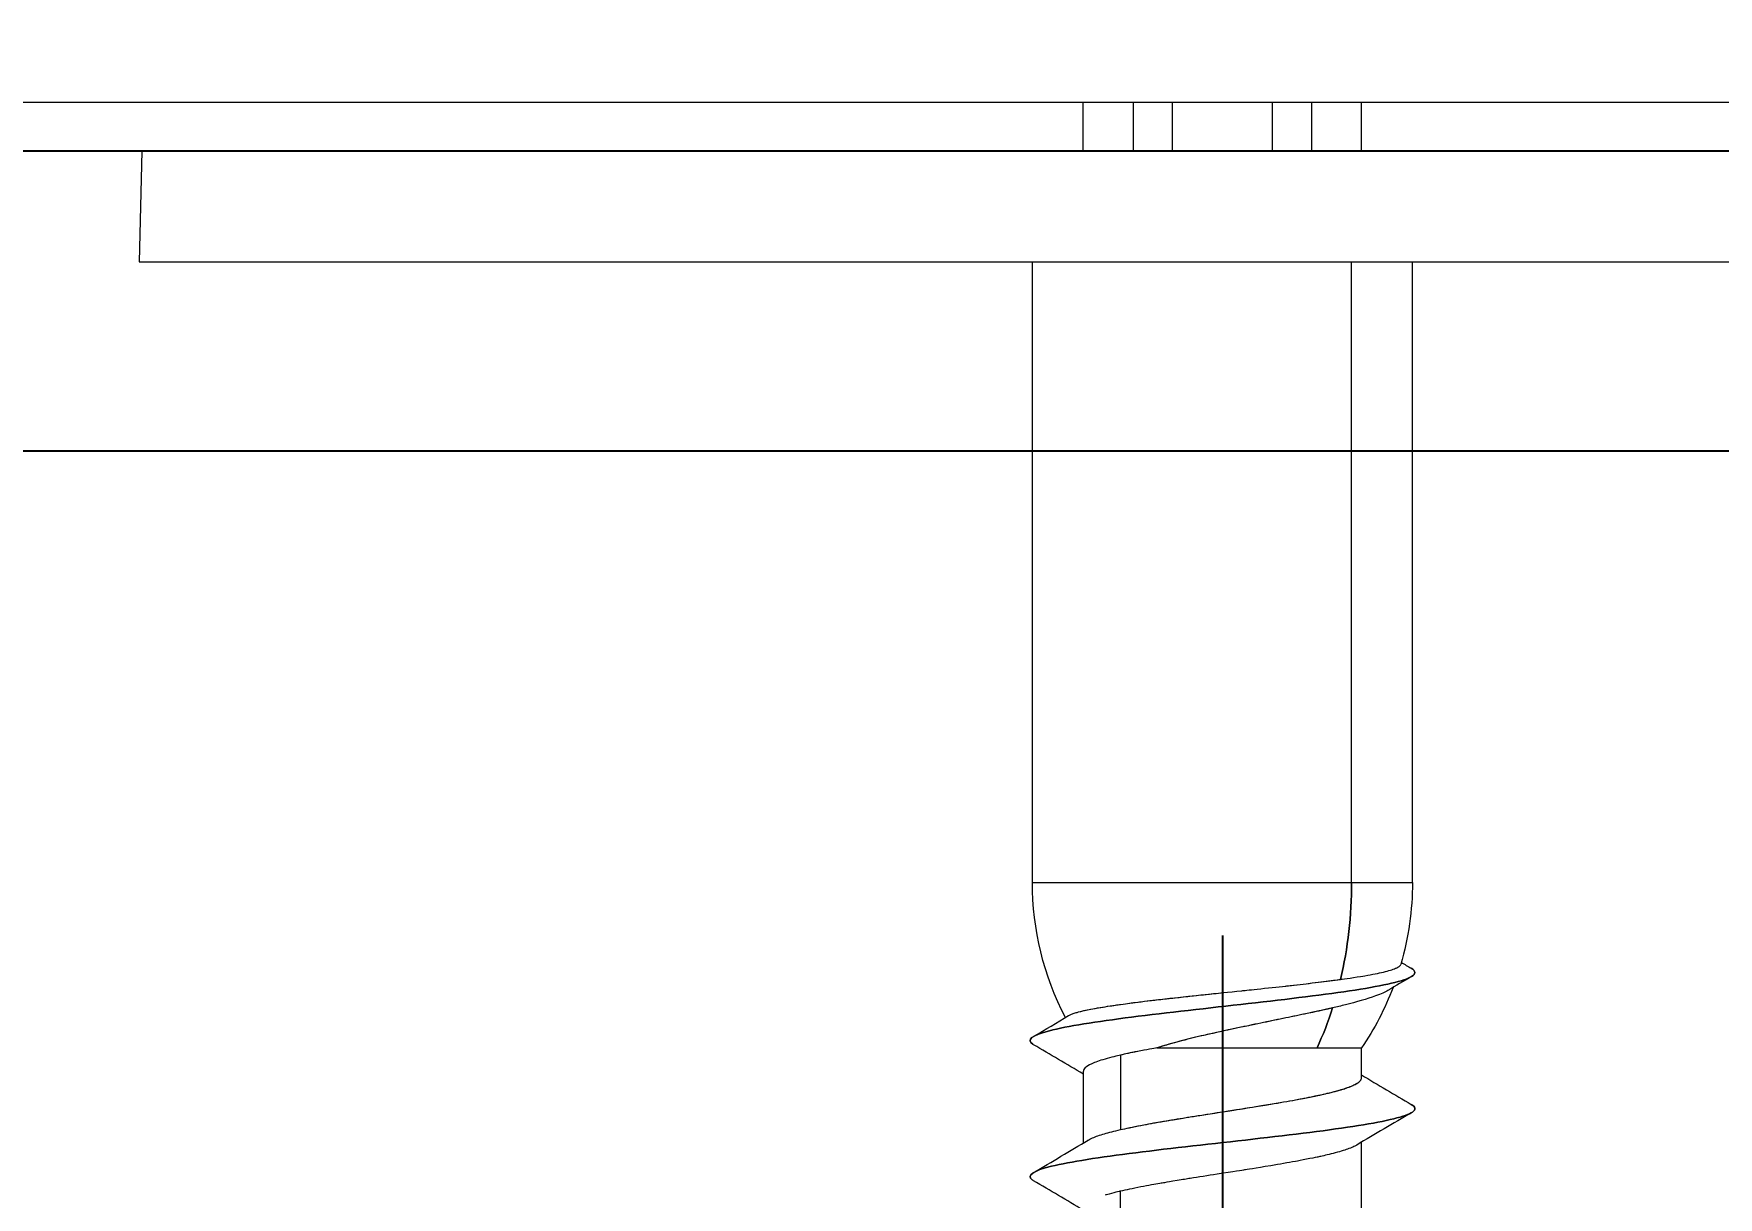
# Model space of a CAD drawing. Header units: inches. Extents: x -456 to 658, y -232 to 0.
# Drawn here: x -186.101 to -184.489, y -33.283 to -32.17 of the extents above; entities that cross this region are included whole.
import ezdxf

# ---------------------------------------------------------------- set-up
doc = ezdxf.new("R2010")
doc.units = ezdxf.units.IN
doc.header["$MEASUREMENT"] = 0
doc.styles.get("Standard").update_dxf_attribs({"font": 'arial.ttf'})
doc.dimstyles.get("Standard").update_dxf_attribs({"dimtxt": 0.18, "dimasz": 0.18, "dimexe": 0.18, "dimexo": 0.0625, "dimgap": 0.09, "dimtad": 0, "dimtih": 1, "dimtoh": 1, "dimdec": 4, "dimzin": 0, "dimdsep": 46, "dimtxsty": 'Standard', "dimcen": 0.09, "dimadec": 0, "dimazin": 0, "dimtfac": 1, "dimtdec": 4, "dimtofl": 0, "dimtmove": 0, "dimatfit": 3, "dimfxl": 1, "dimtolj": 1, "dimtzin": 0, "dimarcsym": 0})

# ---------------------------------------------------------------- blocks, each defined once
blk = doc.blocks.new('*D38')
at = {"color": 0, "lineweight": -2, "transparency": 16777216}
for p, q in [((-116.1649, -32.9605), (-116.1649, -46.1394)), ((-184.9635, -33.0321), (-184.9635, -46.1394)), ((-182.8035, -43.9794), (-161.0484, -43.9794)), ((-118.3249, -43.9794), (-140.0801, -43.9794))]:
    blk.add_line(p, q, dxfattribs=at)
at = {"color": 0, "transparency": 16777216}
for points in [[(-182.8035, -43.6194), (-182.8035, -44.3394), (-184.9635, -43.9794)], [(-118.3249, -43.6194), (-118.3249, -44.3394), (-116.1649, -43.9794)]]:
    blk.add_solid(points, dxfattribs=at)
at = {"layer": 'Defpoints', "color": 0, "transparency": 16777216}
for p in [(-116.1649, -32.2105), (-184.9635, -32.2821), (-116.1649, -43.9794)]:
    blk.add_point(p, dxfattribs=at)
at = {"color": 0, "transparency": 16777216, "insert": (-150.5642, -43.9794), "char_height": 3, "attachment_point": 5}
blk.add_mtext('\\A1;##" MAX."', dxfattribs=at)
blk = doc.blocks.new('*D35')
at = {"color": 0, "lineweight": -2, "transparency": 16777216}
for p, q in [((-217.9538, -26.488), (-217.9538, -46.1394)), ((-184.9635, -33.0321), (-184.9635, -46.1394)), ((-215.7938, -43.9794), (-207.3241, -43.9794)), ((-187.1235, -43.9794), (-195.5932, -43.9794))]:
    blk.add_line(p, q, dxfattribs=at)
at = {"color": 0, "transparency": 16777216}
for points in [[(-215.7938, -43.6194), (-215.7938, -44.3394), (-217.9538, -43.9794)], [(-187.1235, -43.6194), (-187.1235, -44.3394), (-184.9635, -43.9794)]]:
    blk.add_solid(points, dxfattribs=at)
at = {"layer": 'Defpoints', "color": 0, "transparency": 16777216}
for p in [(-217.9538, -25.738), (-184.9635, -32.2821), (-217.9538, -43.9794)]:
    blk.add_point(p, dxfattribs=at)
at = {"color": 0, "transparency": 16777216, "insert": (-201.4587, -43.9794), "char_height": 3, "width": 9.467599, "attachment_point": 5}
blk.add_mtext('\\A1;1\'-8" MAX.', dxfattribs=at)

msp = doc.modelspace()

# ---------------------------------------------------------------- linework, layer by layer
at = {"color": 0, "linetype": 'Continuous', "lineweight": 0}
for p, q in [((-190.24078, -32.23521), (-179.6863, -32.23521)), ((-185.09671, -32.28212), (-185.09671, -32.23521)), ((-185.04868, -32.28212), (-185.04868, -32.23521)), ((-185.01157, -32.23521), (-185.01157, -32.28212)), ((-184.91551, -32.28212), (-184.91551, -32.23521)), ((-184.87841, -32.23521), (-184.87841, -32.28212)), ((-184.83038, -32.28212), (-184.83038, -32.23521)), ((-179.6863, -32.28212), (-190.24078, -32.28212)), ((-185.99735, -32.28212), (-186.00011, -32.38766)), ((-186.00011, -32.38766), (-183.92697, -32.38766)), ((-185.14531, -32.98133), (-185.14531, -32.38766)), ((-184.83992, -32.98133), (-184.83992, -32.38766)), ((-184.78177, -32.98133), (-184.78177, -32.38766)), ((-185.14531, -32.98133), (-184.78177, -32.98133)), ((-185.02617, -33.13965), (-184.83044, -33.13965)), ((-184.83044, -33.16824), (-184.83044, -33.13965)), ((-185.06113, -33.14651), (-185.06113, -33.21784)), ((-185.09665, -33.23062), (-185.09665, -33.16202)), ((-184.83044, -33.29841), (-184.83044, -33.22983)), ((-185.06113, -33.34801), (-185.06113, -33.27669))]:
    msp.add_line(p, q, dxfattribs=at)
for points in [[(0, -32.28212), (-228.1713, -32.28212)], [(0, -32.56878), (-228.1713, -32.56878)]]:
    msp.add_lwpolyline(points)
at = {"color": 0, "linetype": 'Continuous', "lineweight": 0, "extrusion": (0, 0, -1)}
for centre, start, end in [((184.86348, -32.98133), 332.67735, 0), ((185.06361, -32.98133), 180, 196.15539), ((185.06361, -32.98133), 200.87867, 214.17563)]:
    msp.add_arc(centre, 0.28184, start, end, dxfattribs=at)
at = {"color": 0, "linetype": 'Continuous', "lineweight": 0}
for start_param, end_param in [(-1.9063059, -1.5707963), (-2.1672736, -2.0109512)]:
    msp.add_ellipse((-185.0316, -32.98133), major_axis=(0, 0.28184), ratio=0.6800799, start_param=start_param, end_param=end_param, dxfattribs=at)
at = {"color": 0, "linetype": 'Continuous', "lineweight": 0, "extrusion": (0, 0, -1)}
for start_param, end_param in [(-1.5707963, -1.2352867), (-1.1306415, -0.974319)]:
    msp.add_ellipse((-185.0316, -32.98133), major_axis=(0, -0.28184), ratio=0.6800799, start_param=start_param, end_param=end_param, dxfattribs=at)
at = {"color": 0, "linetype": 'Continuous', "lineweight": 0}
for points in [[(-184.79238, -33.05792), (-184.78923, -33.05978), (-184.78608, -33.06164), (-184.78292, -33.06349)], [(-184.78282, -33.07148), (-184.79029, -33.07588), (-184.79775, -33.08028), (-184.80521, -33.08469)], [(-185.14416, -33.12858), (-185.133, -33.12201), (-185.12184, -33.11543), (-185.11071, -33.10881)], [(-185.09665, -33.16475), (-185.11249, -33.1553), (-185.12837, -33.14592), (-185.14428, -33.13656)], [(-185.0385, -33.14188), (-185.04674, -33.14342), (-185.05434, -33.14497), (-185.06113, -33.14651)], [(-184.83044, -33.16553), (-184.81463, -33.17497), (-184.79878, -33.18434), (-184.78292, -33.19367)], [(-184.7828, -33.20164), (-184.80022, -33.21189), (-184.81762, -33.22217), (-184.83497, -33.23254)], [(-185.14418, -33.25876), (-185.12676, -33.24851), (-185.10936, -33.23823), (-185.09201, -33.22785)], [(-185.09665, -33.29492), (-185.11249, -33.28546), (-185.12838, -33.27608), (-185.14429, -33.26673)]]:
    msp.add_open_spline(points, degree=3, dxfattribs=at)
for points, knots in [([(-185.14428, -33.13656), (-185.1445, -33.13643), (-185.14472, -33.1363), (-185.15152, -33.13184), (-185.14588, -33.12752), (-185.11224, -33.11887), (-185.08431, -33.11455), (-185.01659, -33.10591), (-184.97696, -33.10158), (-184.90083, -33.09294), (-184.86452, -33.08862), (-184.80884, -33.07997), (-184.78962, -33.07565), (-184.7783, -33.06872), (-184.77849, -33.06611), (-184.78292, -33.06349)], [0.966053561, 0.966053561, 0.966053561, 0.966053561, 0.966170401, 0.966170401, 0.969929245, 0.969929245, 0.97368809, 0.97368809, 0.977446934, 0.977446934, 0.981205778, 0.981205778, 0.984964623, 0.984964623, 0.987236021, 0.987236021, 0.987236021, 0.987236021]), ([(-184.78292, -33.06349), (-184.77849, -33.06611), (-184.7783, -33.06872), (-184.78962, -33.07565), (-184.80884, -33.07997), (-184.86452, -33.08862), (-184.90083, -33.09294), (-184.97696, -33.10158), (-185.01659, -33.10591), (-185.08431, -33.11455), (-185.11224, -33.11887), (-185.14588, -33.12752), (-185.15152, -33.13184), (-185.14472, -33.1363), (-185.1445, -33.13643), (-185.14428, -33.13656)], [-0.987236021, -0.987236021, -0.987236021, -0.987236021, -0.984964623, -0.984964623, -0.981205778, -0.981205778, -0.977446934, -0.977446934, -0.97368809, -0.97368809, -0.969929245, -0.969929245, -0.966170401, -0.966170401, -0.966053561, -0.966053561, -0.966053561, -0.966053561]), ([(-185.1107, -33.10881), (-185.10997, -33.1083), (-185.10817, -33.10733), (-185.10337, -33.1059), (-185.1032, -33.10585), (-185.10252, -33.10564), (-185.10114, -33.10527), (-185.09919, -33.10474), (-185.09586, -33.10389), (-185.08985, -33.10271), (-185.08394, -33.10155), (-185.0775, -33.10049), (-185.07112, -33.09952), (-185.0674, -33.09895), (-185.05941, -33.09773), (-185.04457, -33.09585), (-185.04254, -33.0956), (-185.04036, -33.09533), (-185.03803, -33.09504), (-185.03476, -33.09464), (-185.0312, -33.09422), (-185.02731, -33.09377), (-185.0205, -33.09298), (-185.01585, -33.09247), (-185.01371, -33.09223), (-185.00221, -33.09096), (-184.99084, -33.08975), (-184.98003, -33.08861), (-184.96892, -33.08743), (-184.95729, -33.08622), (-184.94542, -33.08497), (-184.94494, -33.08492), (-184.94375, -33.08479), (-184.94183, -33.08459), (-184.9377, -33.08416), (-184.9302, -33.08338), (-184.91957, -33.08226), (-184.90992, -33.08124), (-184.9017, -33.08034), (-184.89485, -33.07957), (-184.88746, -33.07874), (-184.87961, -33.07783), (-184.87155, -33.07684), (-184.86426, -33.07594), (-184.85723, -33.07504), (-184.85061, -33.07412)], [0.32679136, 0.32679136, 0.32679136, 0.32679136, 0.375, 0.375, 0.375, 0.40079682, 0.40079682, 0.40079682, 0.4375, 0.4375, 0.4375, 0.5, 0.5, 0.5, 0.57142857, 0.57142857, 0.57142857, 0.58839561, 0.58839561, 0.58839561, 0.6122449, 0.6122449, 0.6122449, 0.64285714, 0.64285714, 0.64285714, 0.71428571, 0.71428571, 0.71428571, 0.78571429, 0.78571429, 0.78571429, 0.80269976, 0.80269976, 0.80269976, 0.83928571, 0.83928571, 0.83928571, 0.89285714, 0.89285714, 0.89285714, 0.94642857, 0.94642857, 0.94642857, 1, 1, 1, 1]), ([(-184.90346, -33.08053), (-184.903, -33.08048), (-184.90253, -33.08042), (-184.90206, -33.08037), (-184.88443, -33.07844), (-184.86935, -33.07662), (-184.85726, -33.07502), (-184.85494, -33.07471), (-184.85273, -33.07441), (-184.85061, -33.07412)], [0.87219245, 0.87219245, 0.87219245, 0.87219245, 0.875, 0.875, 0.875, 0.97986398, 0.97986398, 0.97986398, 1, 1, 1, 1]), ([(-184.85061, -33.07412), (-184.85013, -33.07406), (-184.84962, -33.07399), (-184.84907, -33.07391), (-184.8462, -33.07351), (-184.84251, -33.07299), (-184.83824, -33.07235), (-184.83294, -33.07156), (-184.82941, -33.07097), (-184.82719, -33.07059), (-184.82008, -33.06939), (-184.81418, -33.06821), (-184.80941, -33.06706), (-184.80464, -33.06591), (-184.80068, -33.06472), (-184.79784, -33.06349), (-184.79757, -33.06337), (-184.7972, -33.06321), (-184.79675, -33.06299), (-184.7961, -33.06268), (-184.79529, -33.06225), (-184.79456, -33.06173), (-184.79318, -33.06073), (-184.79305, -33.06014), (-184.79297, -33.05996), (-184.79295, -33.05989), (-184.79292, -33.05982), (-184.7929, -33.05975)], [0, 0, 0, 0, 0.00495401, 0.00495401, 0.00495401, 0.03125, 0.03125, 0.03125, 0.0625, 0.0625, 0.0625, 0.125, 0.125, 0.125, 0.1875, 0.1875, 0.1875, 0.20012477, 0.20012477, 0.20012477, 0.21875, 0.21875, 0.21875, 0.25, 0.25, 0.25, 0.25352796, 0.25352796, 0.25352796, 0.25352796]), ([(-185.09906, -33.10473), (-185.09145, -33.10281), (-185.08188, -33.10111), (-185.06844, -33.09911), (-185.06181, -33.09813), (-185.05471, -33.09717), (-185.05076, -33.09665), (-185.04964, -33.0965), (-185.04879, -33.09639), (-185.04714, -33.09618), (-185.03964, -33.09522), (-185.03079, -33.09416), (-185.02093, -33.09304), (-185.00788, -33.09156), (-184.99426, -33.09011), (-184.98153, -33.08876), (-184.97512, -33.08808), (-184.96894, -33.08743), (-184.96223, -33.08673)], [0.40129591, 0.40129591, 0.40129591, 0.40129591, 0.5, 0.5, 0.5, 0.54874403, 0.54874403, 0.54874403, 0.5625, 0.5625, 0.5625, 0.625, 0.625, 0.625, 0.70773999, 0.70773999, 0.70773999, 0.74941951, 0.74941951, 0.74941951, 0.74941951]), ([(-184.80521, -33.08469), (-184.80789, -33.08627), (-184.81161, -33.088), (-184.81702, -33.08996), (-184.82526, -33.09295), (-184.83565, -33.09587), (-184.84583, -33.09843), (-184.85001, -33.09948), (-184.85415, -33.10048), (-184.85819, -33.10141)], [0.81693695, 0.81693695, 0.81693695, 0.81693695, 0.875, 0.875, 0.875, 0.96360856, 0.96360856, 0.96360856, 1, 1, 1, 1]), ([(-184.85819, -33.10141), (-184.87044, -33.10425), (-184.88399, -33.10709), (-184.89767, -33.10992), (-184.9045, -33.11133), (-184.91182, -33.11283), (-184.9188, -33.11427), (-184.92579, -33.11572), (-184.93331, -33.11727), (-184.94185, -33.11906), (-184.95312, -33.12141), (-184.96353, -33.12363), (-184.97289, -33.12572), (-184.97772, -33.12679), (-184.98227, -33.12784), (-184.98658, -33.12887), (-184.99292, -33.13037), (-184.99999, -33.13213), (-185.00709, -33.13405), (-185.01419, -33.13597), (-185.02048, -33.13782), (-185.02617, -33.13965)], [0, 0, 0, 0, 0.25, 0.25, 0.25, 0.375, 0.375, 0.375, 0.5, 0.5, 0.5, 0.6649282, 0.6649282, 0.6649282, 0.75, 0.75, 0.75, 0.875, 0.875, 0.875, 1, 1, 1, 1]), ([(-184.85819, -33.10141), (-184.86642, -33.10332), (-184.87295, -33.10471), (-184.8771, -33.1056), (-184.88415, -33.10711), (-184.89106, -33.10855), (-184.89768, -33.10992), (-184.9046, -33.11135), (-184.9119, -33.11285), (-184.91951, -33.11442), (-184.92538, -33.11563), (-184.93289, -33.11718), (-184.94195, -33.11908), (-184.94266, -33.11923), (-184.94336, -33.11937), (-184.94405, -33.11952), (-184.95297, -33.12138), (-184.95977, -33.12284), (-184.96454, -33.12387), (-184.97255, -33.12562), (-184.97989, -33.12728), (-184.98654, -33.12886), (-184.99366, -33.13055), (-185.00064, -33.1323), (-185.00732, -33.13411), (-185.01321, -33.13571), (-185.01963, -33.13755), (-185.02617, -33.13965)], [0, 0, 0, 0, 0.125, 0.125, 0.125, 0.25, 0.25, 0.25, 0.375, 0.375, 0.375, 0.5, 0.5, 0.5, 0.5089827, 0.5089827, 0.5089827, 0.625, 0.625, 0.625, 0.75, 0.75, 0.75, 0.875, 0.875, 0.875, 1, 1, 1, 1]), ([(-185.02617, -33.13965), (-185.02623, -33.13966), (-185.0263, -33.13967), (-185.02637, -33.13968), (-185.02949, -33.14023), (-185.03599, -33.14136), (-185.04479, -33.14308), (-185.05147, -33.14439), (-185.05683, -33.14553), (-185.06113, -33.14651)], [0, 0, 0, 0, 0.0108455, 0.0108455, 0.0108455, 0.5, 0.5, 0.5, 1, 1, 1, 1]), ([(-185.06113, -33.14651), (-185.06439, -33.14726), (-185.07014, -33.14862), (-185.07585, -33.15029), (-185.08156, -33.15196), (-185.08535, -33.15332), (-185.08867, -33.15482), (-185.09434, -33.15739), (-185.09668, -33.15974), (-185.09665, -33.16202)], [0, 0, 0, 0, 0.0625, 0.0625, 0.0625, 0.125, 0.125, 0.125, 0.23187412, 0.23187412, 0.23187412, 0.23187412]), ([(-185.06113, -33.21784), (-185.05605, -33.21668), (-185.04965, -33.21532), (-185.04158, -33.21376), (-185.03429, -33.21235), (-185.02807, -33.21124), (-185.02347, -33.21044), (-185.02177, -33.21014), (-185.02028, -33.20989), (-185.01902, -33.20967), (-185.01649, -33.20924), (-185.01251, -33.20857), (-185.0069, -33.20765), (-185.00161, -33.20679), (-184.9974, -33.20611), (-184.99441, -33.20564), (-184.98629, -33.20434), (-184.9776, -33.20298), (-184.96849, -33.20156), (-184.95275, -33.19909), (-184.94413, -33.19773), (-184.94254, -33.19748), (-184.94095, -33.19723), (-184.93211, -33.19588), (-184.91724, -33.19342), (-184.90873, -33.19202), (-184.9009, -33.19067), (-184.89381, -33.18937), (-184.89118, -33.18888), (-184.8875, -33.1882), (-184.883, -33.18731), (-184.87831, -33.18639), (-184.87508, -33.18571), (-184.87304, -33.18527), (-184.87203, -33.18506), (-184.87084, -33.1848), (-184.86949, -33.18451), (-184.86584, -33.18371), (-184.861, -33.18261), (-184.85571, -33.18122), (-184.84989, -33.17968), (-184.8457, -33.17833), (-184.84259, -33.17717), (-184.84101, -33.17658), (-184.83933, -33.1759), (-184.83772, -33.17512), (-184.83628, -33.17443), (-184.83506, -33.17375), (-184.83406, -33.17307), (-184.83339, -33.17261), (-184.83272, -33.1721), (-184.83214, -33.17154), (-184.83138, -33.1708), (-184.83077, -33.16995), (-184.83054, -33.16902), (-184.83047, -33.16875), (-184.83044, -33.16849), (-184.83044, -33.16824)], [0, 0, 0, 0, 0.0625, 0.0625, 0.0625, 0.10808195, 0.10808195, 0.10808195, 0.125, 0.125, 0.125, 0.15625, 0.15625, 0.15625, 0.1875, 0.1875, 0.1875, 0.25, 0.25, 0.25, 0.3125, 0.3125, 0.3125, 0.375, 0.375, 0.375, 0.4375, 0.4375, 0.4375, 0.46875, 0.46875, 0.46875, 0.5, 0.5, 0.5, 0.51688644, 0.51688644, 0.51688644, 0.5625, 0.5625, 0.5625, 0.625, 0.625, 0.625, 0.65625, 0.65625, 0.65625, 0.6875, 0.6875, 0.6875, 0.71438924, 0.71438924, 0.71438924, 0.75, 0.75, 0.75, 0.75961898, 0.75961898, 0.75961898, 0.75961898]), ([(-184.83059, -33.16921), (-184.83058, -33.16919), (-184.83058, -33.16917), (-184.83057, -33.16915), (-184.83048, -33.16885), (-184.83044, -33.16854), (-184.83044, -33.16824)], [0.749242528, 0.749242528, 0.749242528, 0.749242528, 0.75, 0.75, 0.75, 0.763542248, 0.763542248, 0.763542248, 0.763542248]), ([(-185.06113, -33.21784), (-185.05591, -33.21665), (-185.04955, -33.21529), (-185.04048, -33.21355), (-185.03142, -33.21181), (-185.02359, -33.21044), (-185.01733, -33.20938), (-185.01108, -33.20832), (-185.00285, -33.20698), (-184.99561, -33.20583), (-184.98838, -33.20468), (-184.97974, -33.20332), (-184.96593, -33.20116), (-184.95212, -33.19899), (-184.94351, -33.19763), (-184.94193, -33.19738), (-184.94036, -33.19714), (-184.93165, -33.19578), (-184.92006, -33.19389), (-184.90847, -33.19199), (-184.90074, -33.19064), (-184.89357, -33.18932), (-184.8864, -33.18801), (-184.87952, -33.18664), (-184.87489, -33.18567), (-184.87026, -33.18469), (-184.86391, -33.18334), (-184.85678, -33.18149), (-184.84964, -33.17965), (-184.84573, -33.1783), (-184.84393, -33.17766), (-184.84214, -33.17702), (-184.83836, -33.17566), (-184.8352, -33.17379), (-184.835, -33.17367), (-184.8348, -33.17355), (-184.83462, -33.17343)], [0, 0, 0, 0, 0.0625, 0.0625, 0.0625, 0.125, 0.125, 0.125, 0.1875, 0.1875, 0.1875, 0.25, 0.25, 0.25, 0.3125, 0.3125, 0.3125, 0.375, 0.375, 0.375, 0.4375, 0.4375, 0.4375, 0.5, 0.5, 0.5, 0.5625, 0.5625, 0.5625, 0.625, 0.625, 0.625, 0.6875, 0.6875, 0.6875, 0.69154633, 0.69154633, 0.69154633, 0.69154633]), ([(-185.14429, -33.26673), (-185.1448, -33.26643), (-185.14525, -33.26612), (-185.15131, -33.2615), (-185.1447, -33.25718), (-185.10937, -33.24854), (-185.08074, -33.24421), (-185.01214, -33.23557), (-184.97235, -33.23125), (-184.8965, -33.2226), (-184.86062, -33.21828), (-184.80626, -33.20964), (-184.78791, -33.20531), (-184.77832, -33.19855), (-184.77877, -33.19611), (-184.78292, -33.19367)], [0.928320763, 0.928320763, 0.928320763, 0.928320763, 0.928581958, 0.928581958, 0.932340802, 0.932340802, 0.936099646, 0.936099646, 0.939858491, 0.939858491, 0.943617335, 0.943617335, 0.947376179, 0.947376179, 0.949497998, 0.949497998, 0.949497998, 0.949497998]), ([(-184.78292, -33.19367), (-184.77877, -33.19611), (-184.77832, -33.19855), (-184.78791, -33.20531), (-184.80626, -33.20964), (-184.86062, -33.21828), (-184.8965, -33.2226), (-184.97235, -33.23125), (-185.01214, -33.23557), (-185.08074, -33.24421), (-185.10937, -33.24854), (-185.1447, -33.25718), (-185.15131, -33.2615), (-185.14525, -33.26612), (-185.1448, -33.26643), (-185.14429, -33.26673)], [-0.949497998, -0.949497998, -0.949497998, -0.949497998, -0.947376179, -0.947376179, -0.943617335, -0.943617335, -0.939858491, -0.939858491, -0.936099646, -0.936099646, -0.932340802, -0.932340802, -0.928581958, -0.928581958, -0.928320763, -0.928320763, -0.928320763, -0.928320763]), ([(-185.09233, -33.22804), (-185.0911, -33.22727), (-185.08959, -33.22651), (-185.08785, -33.22574), (-185.08475, -33.22438), (-185.08079, -33.22302), (-185.07654, -33.22178), (-185.07229, -33.22053), (-185.06704, -33.21919), (-185.06113, -33.21784)], [0.83984934, 0.83984934, 0.83984934, 0.83984934, 0.875, 0.875, 0.875, 0.9375, 0.9375, 0.9375, 1, 1, 1, 1]), ([(-184.83497, -33.23254), (-184.83581, -33.23304), (-184.83673, -33.23352), (-184.8377, -33.23398), (-184.83895, -33.23458), (-184.84053, -33.23525), (-184.84258, -33.23601), (-184.84569, -33.23717), (-184.84989, -33.23853), (-184.85573, -33.24009), (-184.861, -33.2415), (-184.86584, -33.24261), (-184.86949, -33.24341), (-184.87085, -33.24371), (-184.87205, -33.24397), (-184.87307, -33.24418), (-184.8751, -33.24461), (-184.87834, -33.24529), (-184.88305, -33.2462), (-184.88751, -33.24707), (-184.89117, -33.24774), (-184.89379, -33.24821), (-184.9009, -33.24951), (-184.90876, -33.25087), (-184.91732, -33.2523), (-184.93207, -33.25476), (-184.94086, -33.25612), (-184.94248, -33.25638), (-184.94404, -33.25662), (-184.9527, -33.25797), (-184.96858, -33.26043), (-184.97765, -33.26184), (-184.98632, -33.26319), (-184.99443, -33.26449), (-184.99742, -33.26497), (-185.00165, -33.26566), (-185.007, -33.26654), (-185.01256, -33.26747), (-185.01653, -33.26815), (-185.01907, -33.26858), (-185.02031, -33.26879), (-185.02178, -33.26905), (-185.02347, -33.26934), (-185.02807, -33.27014), (-185.03432, -33.27124), (-185.04165, -33.27264), (-185.04968, -33.27418), (-185.05605, -33.27552), (-185.06113, -33.27669)], [0.32093203, 0.32093203, 0.32093203, 0.32093203, 0.34375, 0.34375, 0.34375, 0.375, 0.375, 0.375, 0.4375, 0.4375, 0.4375, 0.48303802, 0.48303802, 0.48303802, 0.5, 0.5, 0.5, 0.53125, 0.53125, 0.53125, 0.5625, 0.5625, 0.5625, 0.625, 0.625, 0.625, 0.6875, 0.6875, 0.6875, 0.75, 0.75, 0.75, 0.8125, 0.8125, 0.8125, 0.84375, 0.84375, 0.84375, 0.875, 0.875, 0.875, 0.89181582, 0.89181582, 0.89181582, 0.9375, 0.9375, 0.9375, 1, 1, 1, 1]), ([(-185.06113, -33.27669), (-185.0617, -33.27682), (-185.06782, -33.27819), (-185.07443, -33.28006), (-185.07487, -33.28018), (-185.07529, -33.2803), (-185.07569, -33.28042)], [0.000000001, 0.000000001, 0.000000001, 0.000000001, 0.0625, 0.0625, 0.0625, 0.066599999, 0.066599999, 0.066599999, 0.066599999])]:
    msp.add_open_spline(points, degree=3, knots=knots, dxfattribs=at)

# ---------------------------------------------------------------- dimensions: what is measured, and where the dimension line sits
for base, p2, text, picture, middle in [((-217.95381, -43.97939), (-217.95381, -25.73804), '1\'-8" MAX.', '*D35', (-201.45868, -43.97939)), ((-116.16491, -43.97939), (-116.16491, -32.21045), '##" MAX."', '*D38', (-150.56423, -43.97939))]:
    dim = msp.add_linear_dim(base=base, p1=(-184.96354, -32.28212), p2=p2, text=text, dimstyle='Standard', override={"dimscale": 12, "dimtxt": 0.25})
    dim.commit()
    dim.dimension.update_dxf_attribs({"geometry": picture, "text_midpoint": middle})

doc.saveas('drawing.dxf')
